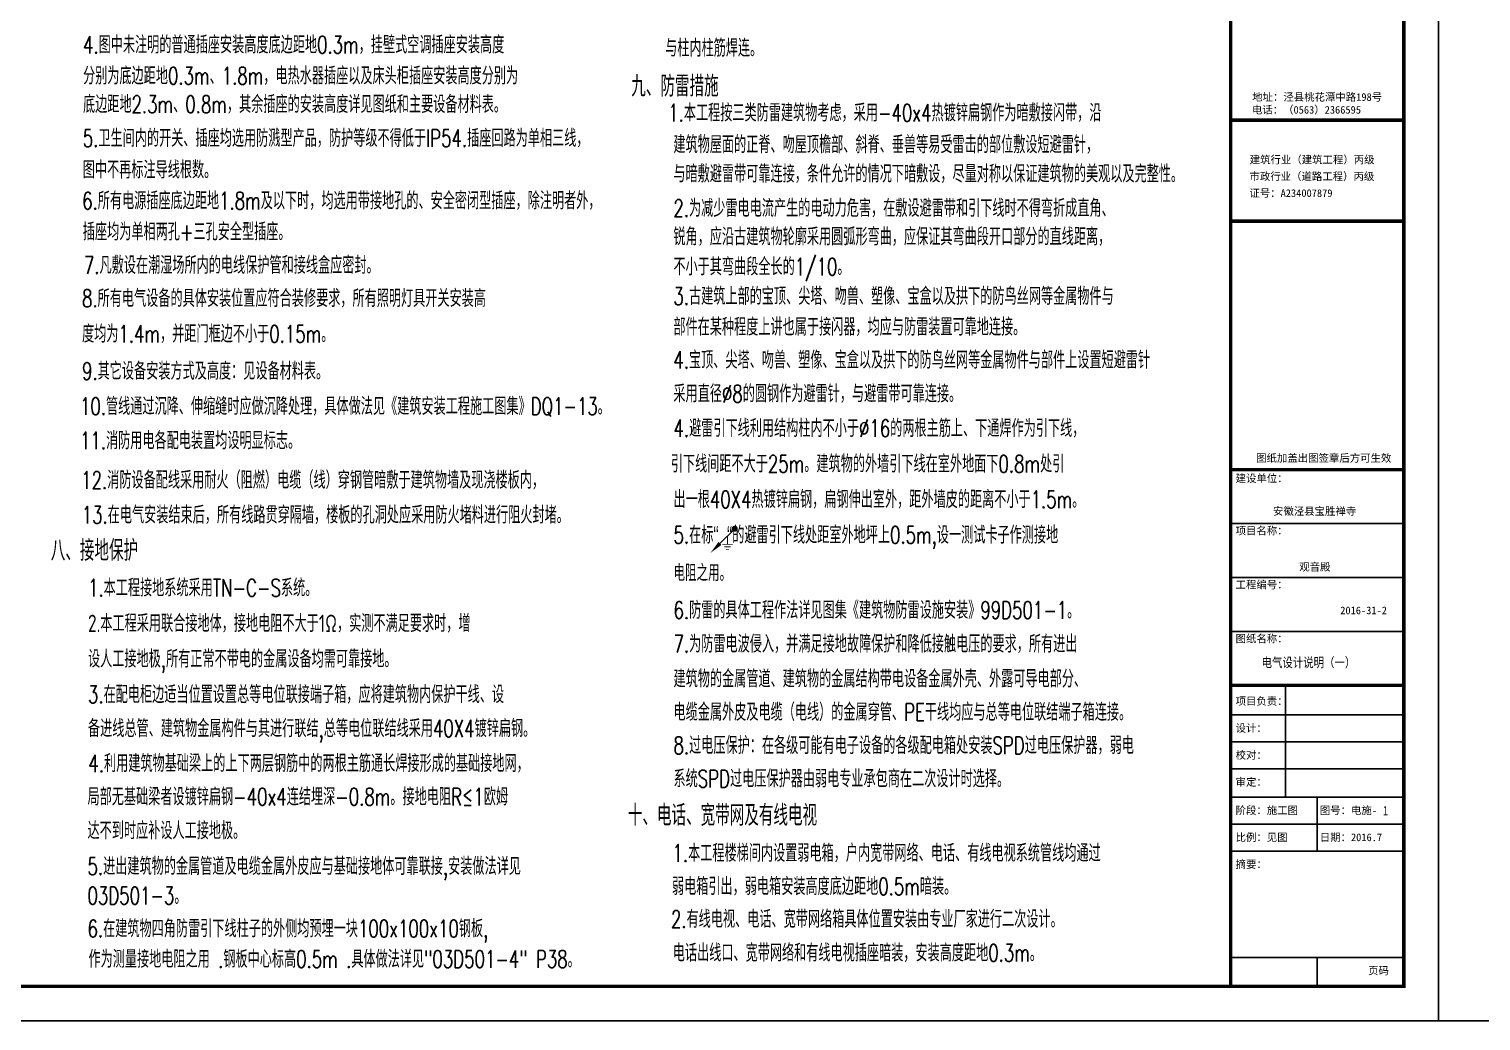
# Model space of a CAD drawing. Extents: x -137808 to 103746506, y -332957 to -111547.
# Drawn here: x -107298 to -65421, y -191866 to -163270 of the extents above; entities that cross this region are included whole.
import ezdxf

# ---------------------------------------------------------------- set-up
doc = ezdxf.new("R2010")
doc.units = 0
doc.header["$LTSCALE"] = 25
doc.header["$MEASUREMENT"] = 0
doc.linetypes.add('CONTINOUS', pattern=[0])
doc.layers.get('0').update_dxf_attribs({"linetype": 'CONTINUOUS'})
for name, color, linetype in [('PUB_TITLE', 4, 'CONTINUOUS'), ('TS', 4, 'CONTINUOUS'), ('电气标注', 6, 'CONTINUOUS')]:
    doc.layers.add(name, color=color, linetype=linetype)
doc.styles.add('-楷体_GB2312', font='', dxfattribs={"width": 0.8})
doc.styles.add('C3', font='romans.shx', dxfattribs={"width": 0.7, "bigfont": 'hztxt.shx'})
doc.styles.get("Standard").update_dxf_attribs({"font": 'GBENOR', "bigfont": 'GBCBIG'})
doc.styles.add('仿宋', font='')
doc.styles.get('-楷体_GB2312').set_extended_font_data('KaiTi_GB2312')
doc.styles.get('仿宋').set_extended_font_data('FangSong')

# ---------------------------------------------------------------- blocks, each defined once
blk = doc.blocks.new('0114')
at = {"color": 3, "linetype": 'Continuous'}
for points in [[(0, 0, 0.444, 0.444, 0), (0, -4.58, 0.444, 0.444, 0)], [(-2.75, -4.58, 0.444, 0.444, 0), (2.75, -4.58, 0.444, 0.444, 0)], [(-1.83, -6.01, 0.444, 0.444, 0), (1.83, -6.01, 0.444, 0.444, 0)], [(-0.86, -7.5, 0.444, 0.444, 0), (0.86, -7.5, 0.444, 0.444, 0)]]:
    blk.add_lwpolyline(points, format="xyseb", dxfattribs=at)
blk = doc.blocks.new('$TelecSys$00000080')
for p, q in [((-0.7, -0.7), (0, 0)), ((0.104, 0.104), (0.104, 0.104)), ((-0.104, -0.104), (-0.104, -0.104))]:
    blk.add_line(p, q)
at = {"const_width": 0.142}
blk.add_lwpolyline([(0.071, 0, 1), (-0.071, 0, 1)], format="xyb", close=True, dxfattribs=at)
blk.add_solid([(-0.63, -0.77), (-0.77, -0.63), (-1.15, -1.15)])
at = {"width": 0.8, "flags": 9}
blk.add_attdef('A', (0, 0), '', height=0.00002, rotation=180, dxfattribs=at)
blk = doc.blocks.new('A$C743B6987')
at = {"xscale": 1125, "yscale": 1125, "zscale": 1125}
blk.add_blockref('$TelecSys$00000080', (1294, 1294), dxfattribs=at)
at = {"color": 3, "linetype": 'Continuous', "xscale": 97.20000000006985, "yscale": 97.20000000006985, "zscale": 1.08}
blk.add_blockref('0114', (910, 910), dxfattribs=at)
blk = doc.blocks.new('tjnhty')
for p, q in [((1267557, -1759313), (1272551, -1759313)), ((1267557, -1760867), (1272551, -1760867)), ((1267557, -1762422), (1272551, -1762422)), ((1267557, -1763977), (1272551, -1763977)), ((1269142, -1763977), (1269142, -1767203)), ((1267557, -1764832), (1272551, -1764832)), ((1267557, -1765609), (1272551, -1765609)), ((1267557, -1766386), (1272551, -1766386)), ((1267557, -1766386), (1272551, -1766386)), ((1267557, -1767203), (1272551, -1767203)), ((1270054, -1767203), (1270054, -1768757)), ((1267557, -1767980), (1272551, -1767980)), ((1267557, -1768757), (1272551, -1768757)), ((1267557, -1771828), (1272551, -1771828)), ((1270054, -1771828), (1270054, -1772653))]:
    blk.add_line(p, q)
at = {"const_width": 100}
for points in [[(1267557, -1732653), (1267557, -1772653)], [(1267592, -1747684), (1272587, -1747684)], [(1267557, -1750595), (1272551, -1750595)], [(1267557, -1757758), (1272551, -1757758)], [(1267557, -1763977), (1272551, -1763977)]]:
    blk.add_lwpolyline(points, dxfattribs=at)
blk.add_lwpolyline([(1267557, -1732653), (1272551, -1732653), (1272551, -1772653), (1267557, -1772653)], close=True, dxfattribs=at)
at = {"style": '仿宋'}
for s, p in [('地址：泾县桃花潭中路198号', (1268176, -1747126)), ('电话：（0563）2366595', (1268169, -1747496)), ('建筑行业（建筑工程）丙级', (1268106, -1748933)), ('市政行业（道路工程）丙级', (1268099, -1749414)), ('证号：A234007879', (1268097, -1749897)), ('图纸加盖出图签章后方可生效', (1268291, -1757535)), ('建设单位：', (1267699, -1758119)), ('安徽泾县宝胜禅寺', (1268778, -1759066)), ('项目名称：', (1267699, -1759630)), ('观音殿', (1269535, -1760674)), ('工程编号：', (1267699, -1761185)), ('2016-31-2', (1270717, -1761927)), ('图纸名称：', (1267699, -1762740)), ('项目负责：', (1267699, -1764543)), ('设计：', (1267699, -1765321)), ('校对：', (1267699, -1766098)), ('审定：', (1267699, -1766875)), ('阶段：施工图', (1267699, -1767691)), ('图号：电施-', (1270126, -1767691)), ('比例：见图', (1267699, -1768469)), ('日期：2016.7', (1270126, -1768469)), ('摘要：', (1267699, -1769246)), ('页码', (1271520, -1772312))]:
    blk.add_text(s, height=220, dxfattribs=at).set_placement(p)

msp = doc.modelspace()

# ---------------------------------------------------------------- linework, layer by layer
at = {"layer": 'PUB_TITLE'}
for points in [[(-126046, -191866), (-66646, -191866), (-66646, -149866), (-126046, -149866)], [(-126046, -191866), (-66646, -191866), (-66646, -149866), (-126046, -149866)], [(-66646, -191866), (-7246, -191866), (-7246, -149866), (-66646, -149866)], [(-66646, -191866), (-7246, -191866), (-7246, -149866), (-66646, -149866)]]:
    msp.add_lwpolyline(points, close=True, dxfattribs=at)
at = {"layer": 'PUB_TITLE', "const_width": 100}
msp.add_lwpolyline([(-123546, -190866), (-67646, -190866), (-67646, -150866), (-123546, -150866)], close=True, dxfattribs=at)
msp.add_lwpolyline([(-123546, -190866), (-67646, -190866), (-67646, -150866), (-123546, -150866)], close=True, dxfattribs=at)

# ---------------------------------------------------------------- block references
msp.add_blockref('tjnhty', (-1340197, 1581787))
msp.add_blockref('tjnhty', (-1340197, 1581787))
at = {"layer": '电气标注', "xscale": 0.5399999618530273, "yscale": 0.5399999618530273, "zscale": 0.5399999618530273}
msp.add_blockref('A$C743B6987', (-87644, -178374, 0), dxfattribs=at)

# ---------------------------------------------------------------- texts
at = {"style": '-楷体_GB2312', "width": 0.8}
for s, height, p in [('电气设计说明（一）', 275.2, (-71748, -181667)), ('1', 275, (-68249, -185942))]:
    msp.add_text(s, height=height, dxfattribs=at).set_placement(p)
at = {"layer": 'TS', "linetype": 'CONTINOUS', "style": 'C3', "width": 0.7}
for s, height, p in [('4.图中未注明的普通插座安装高度底边距地0.3m，挂壁式空调插座安装高度', 500, (-105740, -163974)), ('与柱内柱筋焊连。', 500, (-88951, -164066)), ('分别为底边距地0.3m、1.8m，电热水器插座以及床头柜插座安装高度分别为', 500, (-105740, -164868)), ('底边距地2.3m、0.8m，其余插座的安装高度详见图纸和主要设备材料表。', 500, (-105740, -165690)), ('1.本工程按三类防雷建筑物考虑，采用-40x4热镀锌扁钢作为暗敷接闪带，沿', 500, (-88862, -165935)), ('5.卫生间内的开关、插座均选用防溅型产品，防护等级不得低于IP54.插座回路为单相三线，', 500, (-105747, -166667)), ('建筑物屋面的正脊、吻屋顶檐部、斜脊、垂兽等易受雷击的部位敷设短避雷针，', 500, (-88713, -166851)), ('图中不再标注导线根数。', 500, (-105747, -167578)), ('与暗敷避雷带可靠连接，条件允许的情况下暗敷设，尽量对称以保证建筑物的美观以及完整性。', 500, (-88713, -167694)), ('6.所有电源插座底边距地1.8m及以下时，均选用带接地孔的、安全密闭型插座，除注明者外，', 500, (-105765, -168469)), ('2.为减少雷电电流产生的电动力危害，在敷设避雷带和引下线时不得弯折成直角、', 500, (-88713, -168685)), ('插座均为单相两孔+三孔安全型插座。', 500, (-105746, -169364)), ('锐角，应沿古建筑物轮廓采用圆弧形弯曲，应保证其弯曲段开口部分的直线距离，', 500, (-88713, -169506)), ('7.凡敷设在潮湿场所内的电线保护管和接线盒应密封。', 500, (-105714, -170327)), ('不小于其弯曲段全长的1/10。', 500, (-88713, -170371)), ('8.所有电气设备的具体安装位置应符合装修要求，所有照明灯具开关安装高', 500, (-105769, -171283)), ('3.古建筑上部的宝顶、尖塔、吻兽、塑像、宝盒以及拱下的防鸟丝网等金属物件与', 500, (-88713, -171222)), ('部件在某种程度上讲也属于接闪器，均应与防雷装置可靠地连接。', 500, (-88713, -172108)), ('度均为1.4m，并距门框边不小于0.15m。', 500, (-105769, -172308)), ('4.宝顶、尖塔、吻兽、塑像、宝盒以及拱下的防鸟丝网等金属物件与部件上设置短避雷针', 500, (-88713, -173060)), ('9.其它设备安装方式及高度：见设备材料表。', 500, (-105769, -173381)), ('采用直径∅8的圆钢作为避雷针，与避雷带可靠连接。', 500, (-88713, -174033)), ('10.管线通过沉降、伸缩缝时应做沉降处理，具体做法见《建筑安装工程施工图集》DQ1-13。', 500, (-105829, -174396)), ('4.避雷引下线利用结构柱内不小于%%C16的两根主筋上、下通焊作为引下线，', 500, (-88710, -175030)), ('11.消防用电各配电装置均设明显标志。', 500, (-105827, -175384)), ('引下线间距不大于25m。建筑物的外墙引下线在室外地面下0.8m处引', 500, (-88787, -176055)), ('12.消防设备配线采用耐火（阻燃）电缆（线）穿钢管暗敷于建筑物墙及现浇楼板内，', 500, (-105793, -176521)), ('出一根40X4热镀锌扁钢，扁钢伸出室外，距外墙皮的距离不小于1.5m。', 500, (-88710, -177080)), ('13.在电气安装结束后，所有线路贯穿隔墙，楼板的孔洞处应采用防火堵料进行阻火封堵。', 500, (-105778, -177526)), ('5.在标“ “的避雷引下线处距室外地坪上0.5m,设一测试卡子作测接地', 500, (-88710, -178105)), ('电阻之用。', 475, (-88710, -179187)), ('1.本工程接地系统采用TN-C-S系统。', 500, (-105597, -179629)), ('6.防雷的具体工程作法详见图集《建筑物防雷设施安装》99D501-1。', 500, (-88710, -180272)), ('2.本工程采用联合接地体，接地电阻不大于1Ω，实测不满足要求时，增', 500, (-105597, -180654)), ('7.为防雷电波侵入，并满足接地故障保护和降低接触电压的要求，所有进出', 500, (-88710, -181247)), ('设人工接地极,所有正常不带电的金属设备均需可靠接地。', 500, (-105597, -181679)), ('建筑物的金属管道、建筑物的金属结构带电设备金属外壳、外露可导电部分、', 500, (-88710, -182252)), ('3.在配电柜边适当位置设置总等电位联接端子箱，应将建筑物内保护干线、设', 500, (-105597, -182704)), ('电缆金属外皮及电缆（电线）的金属穿管、PE干线均应与总等电位联结端子箱连接。', 500, (-88710, -183212)), ('备进线总管、建筑物金属构件与其进行联结,总等电位联结线采用40X4镀锌扁钢。', 500, (-105597, -183684)), ('8.过电压保护：在各级可能有电子设备的各级配电箱处安装SPD过电压保护器，弱电', 500, (-88710, -184172)), ('4.利用建筑物基础梁上的上下两层钢筋中的两根主筋通长焊接形成的基础接地网，', 500, (-105585, -184690)), ('系统SPD过电压保护器由弱电专业承包商在二次设计时选择。', 500, (-88710, -185132)), ('局部无基础梁者设镀锌扁钢-40x4连结埋深-0.8m。接地电阻R≤1欧姆', 500, (-105611, -185653)), ('达不到时应补设人工接地极。', 500, (-105611, -186629)), ('1.本工程楼梯间内设置弱电箱，户内宽带网络、电话、有线电视系统管线均通过', 500, (-88739, -187277)), ('5.进出建筑物的金属管道及电缆金属外皮应与基础接地体可靠联接,安装做法详见', 500, (-105611, -187657)), ('03D501-3。', 500, (-105611, -188504)), ('弱电箱引出，弱电箱安装高度底边距地0.5m暗装。', 500, (-88754, -188237)), ('2.有线电视、电话、宽带网络箱具体位置安装由专业厂家进行二次设计。', 500, (-88784, -189180)), ('6.在建筑物四角防雷引下线柱子的外侧均预埋一块100x100x10钢板,', 500, (-105611, -189454)), ('电话出线口、宽带网络和有线电视插座暗装，安装高度距地0.3m。', 500, (-88731, -190153)), ('作为测量接地电阻之用 .钢板中心标高0.5m .具体做法详见"03D501-4" P38。', 500, (-105583, -190333))]:
    msp.add_text(s, height=height, dxfattribs=at).set_placement(p)
at = {"layer": 'TS', "color": 3, "linetype": 'CONTINOUS', "style": 'C3', "width": 0.7}
for s, p in [('九、防雷措施', (-89928, -165216)), ('八、接地保护', (-106671, -178601)), ('十、电话、宽带网及有线电视', (-90028, -186238))]:
    msp.add_text(s, height=600, dxfattribs=at).set_placement(p)

doc.saveas('drawing.dxf')
